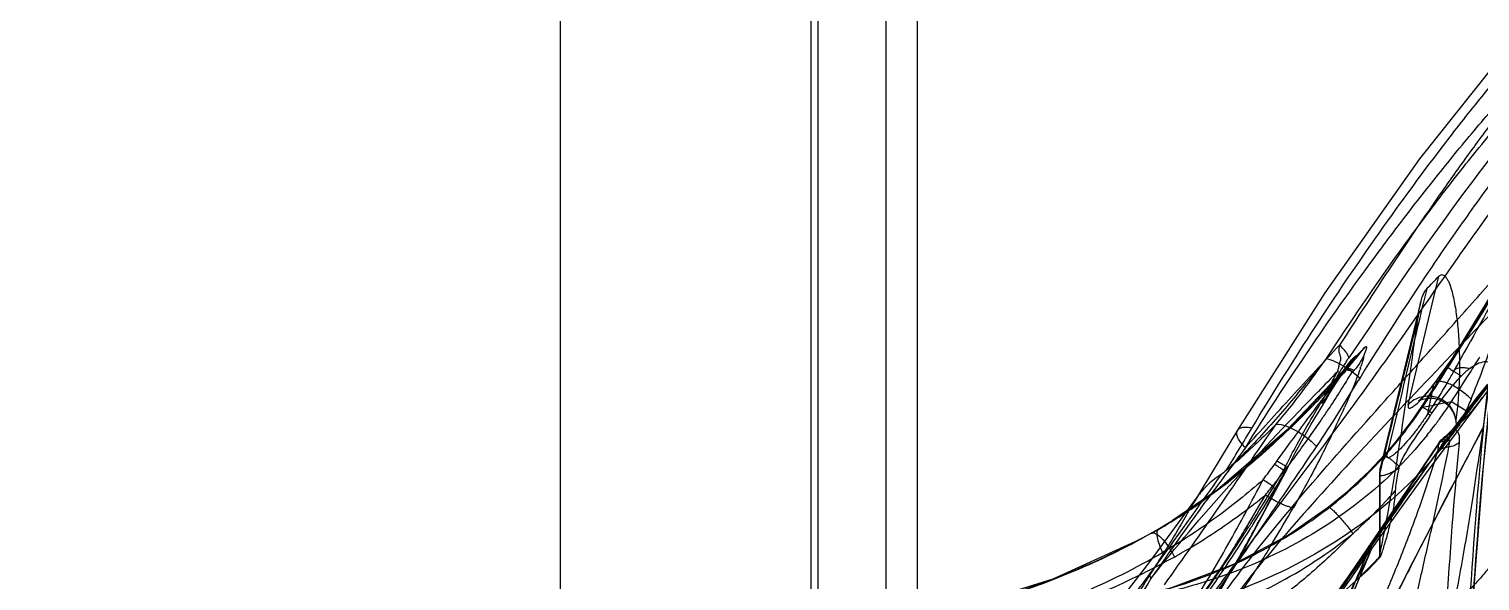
# Model space of a CAD drawing. Header units: millimetres. Extents: x 29875 to 31218, y -21313 to -20364.
# Drawn here: x 30559.43 to 30581.26, y -21038.03 to -21029.72 of the extents above; entities that cross this region are included whole.
import ezdxf

# ---------------------------------------------------------------- set-up
doc = ezdxf.new("R2010")
doc.units = ezdxf.units.MM
doc.header["$LTSCALE"] = 8
doc.layers.add('Cav-cor', color=30, linetype='Continuous')
doc.layers.add('WT', color=4, linetype='Continuous')

# ---------------------------------------------------------------- blocks, each defined once
blk = doc.blocks.new('20160903.150408')
at = {"layer": 'Cav-cor', "color": 241}
for p, q in [((-60.397, 43), (-60.397, 30.958)), ((-56.621, 32.872), (-56.621, 43)), ((-56.523, 43), (-56.523, 32.851)), ((-55.5, 43), (-55.5, 30.265)), ((-55.026, 43), (-55.026, 29.435)), ((-47.638, 35.858), (-47.179, 37.791)), ((-47.361, 37.602), (-47.414, 37.382)), ((-47.452, 37.391), (-48.058, 34.926)), ((-47.414, 37.382), (-47.432, 37.304)), ((-48.423, 36.56), (-48.295, 36.717)), ((-48.572, 36.377), (-48.528, 36.458)), ((-48.546, 36.438), (-48.528, 36.458)), ((-48.53, 36.46), (-48.527, 36.463)), ((-48.53, 36.46), (-48.529, 36.461)), ((-48.475, 36.53), (-48.529, 36.461)), ((-48.529, 36.461), (-48.529, 36.462)), ((-48.429, 36.583), (-48.415, 36.597)), ((-48.588, 36.392), (-48.574, 36.408)), ((-48.574, 36.408), (-48.546, 36.438)), ((-48.558, 36.393), (-48.572, 36.377)), ((-47.165, 36.253), (-47.438, 35.832)), ((-47.053, 36.429), (-47.165, 36.253)), ((-47.038, 36.42), (-47.053, 36.429)), ((-49.043, 36.005), (-48.996, 36.054)), ((-48.826, 36.015), (-48.801, 36.057)), ((-48.801, 36.057), (-48.776, 36.098)), ((-48.726, 36.176), (-48.702, 36.215)), ((-47.346, 35.719), (-47.254, 36.166)), ((-47.254, 36.166), (-47.244, 36.185)), ((-47.244, 36.185), (-47.244, 36.185)), ((-46.447, 36.17), (-46.609, 35.962)), ((-48.909, 35.877), (-48.909, 35.877)), ((-48.885, 35.919), (-48.875, 35.939)), ((-48.876, 35.952), (-48.872, 35.939)), ((-48.872, 35.939), (-48.873, 35.938)), ((-48.872, 35.939), (-48.826, 36.015)), ((-47.424, 35.821), (-47.438, 35.832)), ((-46.609, 35.962), (-46.852, 35.646)), ((-46.852, 35.646), (-46.957, 35.508)), ((-46.921, 35.626), (-46.923, 35.601)), ((-46.762, 35.764), (-46.735, 35.747)), ((-50.207, 35.474), (-50.876, 34.372)), ((-47.042, 35.413), (-47.079, 35.381)), ((-47.063, 35.387), (-47.079, 35.381)), ((-47.079, 35.381), (-47.079, 35.381)), ((-46.983, 35.476), (-47.042, 35.413)), ((-46.957, 35.508), (-46.983, 35.476)), ((-47.185, 35.277), (-47.549, 34.734)), ((-47.187, 35.252), (-47.185, 35.276)), ((-47.176, 35.29), (-47.185, 35.278)), ((-47.185, 35.276), (-47.185, 35.277)), ((-47.136, 35.243), (-47.086, 35.315)), ((-49.455, 34.902), (-49.339, 35.133)), ((-47.985, 35.095), (-47.993, 35.106)), ((-49.633, 34.563), (-49.518, 34.78)), ((-49.518, 34.78), (-49.491, 34.832)), ((-49.493, 34.871), (-49.511, 34.848)), ((-49.503, 34.827), (-49.491, 34.832)), ((-49.495, 34.905), (-49.488, 34.918)), ((-47.549, 34.734), (-48.529, 33.294)), ((-48.068, 34.829), (-48.072, 34.811)), ((-48.072, 34.814), (-48.072, 33.566)), ((-48.072, 34.811), (-48.072, 34.811)), ((-48.058, 34.926), (-48.068, 34.829)), ((-48.068, 34.829), (-48.068, 33.594)), ((-50.797, 34.49), (-50.876, 34.372)), ((-50.077, 33.736), (-49.633, 34.563)), ((-49.646, 34.555), (-49.633, 34.563)), ((-50.766, 34.291), (-50.682, 34.406)), ((-48.838, 34.304), (-48.837, 34.316)), ((-51.499, 33.925), (-51.183, 34.114)), ((-51.639, 33.848), (-52.11, 33.609)), ((-51.652, 33.843), (-51.392, 33.989)), ((-51.499, 33.925), (-51.639, 33.848)), ((-50.599, 32.845), (-50.077, 33.736)), ((-48.248, 33.369), (-48.069, 33.554)), ((-48.072, 33.562), (-48.072, 33.568)), ((-48.069, 33.555), (-48.072, 33.562)), ((-49.186, 32.535), (-48.248, 33.369))]:
    blk.add_line(p, q, dxfattribs=at)
for points in [[(-42.805, 44.008), (-44.241, 41.235), (-45.722, 38.605), (-47.053, 36.429)], [(-46.15, 41.213), (-47.468, 39.556), (-48.894, 37.544), (-50.207, 35.474)], [(-45.229, 39.492), (-46.192, 37.804), (-46.385, 37.48), (-46.589, 37.15), (-46.797, 36.828), (-46.999, 36.528), (-47.187, 36.263), (-47.244, 36.185)], [(-49.082, 32.405), (-48.281, 33.56), (-47.381, 34.815), (-46.35, 36.186), (-45.193, 37.586)], [(-48.529, 36.462), (-49.462, 35.481), (-50.507, 34.578), (-51.185, 34.114)], [(-48.563, 36.418), (-48.542, 36.445), (-48.527, 36.463)], [(-48.702, 36.215), (-48.678, 36.252), (-48.654, 36.288)], [(-48.654, 36.288), (-48.63, 36.323), (-48.607, 36.357), (-48.584, 36.389), (-48.563, 36.418)], [(-46.823, 29.692), (-46.746, 31.432), (-46.637, 33.251), (-46.504, 34.932), (-46.361, 36.325)], [(-48.776, 36.098), (-48.751, 36.137), (-48.726, 36.176)], [(-47.244, 36.185), (-47.303, 36.109), (-47.358, 36.043), (-47.407, 35.988), (-47.448, 35.946), (-47.475, 35.921), (-47.482, 35.916)], [(-49.339, 35.133), (-49.1, 35.564), (-48.91, 35.877)], [(-48.909, 35.877), (-48.903, 35.887), (-48.885, 35.919)], [(-47.438, 35.832), (-47.579, 35.625), (-47.838, 35.287), (-47.993, 35.106)], [(-47.482, 35.916), (-47.483, 35.916), (-47.467, 35.925), (-47.419, 35.944), (-47.343, 35.959), (-47.257, 35.957), (-47.168, 35.933), (-47.083, 35.887), (-47.011, 35.82), (-46.958, 35.737)], [(-46.958, 35.737), (-46.929, 35.649), (-46.923, 35.601)], [(-47.079, 35.381), (-47.102, 35.363), (-47.119, 35.349), (-47.138, 35.332), (-47.157, 35.313), (-47.176, 35.29)], [(-47.993, 35.106), (-48.224, 34.859), (-48.595, 34.513), (-48.837, 34.316)], [(-49.491, 34.832), (-49.461, 34.889), (-49.455, 34.902)], [(-48.058, 34.926), (-48.065, 34.893), (-48.072, 34.811)], [(-50.797, 34.491), (-51.526, 33.5), (-52.453, 32.301), (-53.353, 31.242)], [(-48.837, 34.316), (-49.44, 33.896), (-50.282, 33.45), (-51.213, 33.098), (-52.288, 32.837)], [(-51.641, 33.847), (-52.987, 33.233), (-54.501, 32.762), (-56.168, 32.448), (-57.808, 32.302)], [(-49.215, 30.787), (-48.931, 31.758), (-48.542, 32.849), (-48.212, 33.636)], [(-48.529, 33.294), (-49.468, 31.954), (-50.401, 30.749)]]:
    blk.add_lwpolyline(points, dxfattribs=at)
for centre, radius, start, end in [((-52.37, 42.618), 7.089, 314.9625, 317.0835), ((-44.678, 36.789), 2.84, 171.0577, 172.2587), ((-40.141, 28.475), 11.594, 134.6936, 135.5425), ((-121.858, 96.208), 94.607, 320.78457, 320.91454), ((-58.483, 44.402), 12.735, 321.4567, 321.7456), ((-67.901, 51.887), 24.764, 321.6374, 321.7878), ((-46.223, 34.472), 3.053, 136.2708, 136.6445), ((-106.965, 74.658), 71.407, 327.54155, 327.77264), ((40.942, -51.047), 125.201, 135.72701, 135.91789), ((-67.014, 53.024), 24.822, 316.7141, 317.9299), ((-74.529, 49.467), 28.963, 332.588, 333.0787), ((-67.494, 53.7), 25.656, 316.7294, 317.239), ((-75.402, 49.957), 29.996, 332.6035, 333.0243), ((-71.333, 57.254), 30.887, 317.2326, 317.4672), ((-56.763, 41.224), 9.607, 328.1692, 328.9076), ((-54.002, 39.562), 6.384, 328.8794, 329.8734), ((-48.705, 36.621), 0.352, 315.7804, 318.1056), ((-50.607, 37.169), 2.374, 341.2497, 341.9769), ((-98.638, 69.265), 61.167, 326.85478, 327.52218), ((-105.947, 74.01), 70.201, 327.12857, 327.54205), ((-64.699, 51.071), 21.819, 316.2812, 316.7243), ((-74.317, 49.357), 28.724, 332.1948, 332.5887), ((-75.239, 49.872), 29.812, 332.1649, 332.6042), ((-37.737, 29.319), 12.964, 148.7344, 149.2238), ((-39.812, 30.579), 10.536, 148.1565, 148.737), ((-59.826, 43.128), 13.213, 326.7212, 328.1557), ((-41.838, 31.838), 8.151, 147.4343, 148.1634), ((-3.606, 2.83), 54.265, 142.1209, 143.0067), ((-4.557, 3.528), 53.078, 142.0585, 142.9561), ((-62.549, 49.01), 18.84, 315.6003, 316.0861), ((-63.494, 49.729), 20.001, 316.4741, 316.6719), ((-63.526, 49.952), 20.198, 316.083, 316.2777), ((-52.05, 38.249), 3.883, 322.7181, 323.6175), ((-74.004, 49.192), 28.37, 332.0741, 332.1943), ((-62.272, 44.715), 16.129, 326.3172, 326.7764), ((-62.418, 41.994), 15.138, 334.2659, 335.9205), ((-52.617, 39.253), 6.224, 318.0762, 326.5398), ((-75.88, 180.945), 147.887, 281.09421, 281.26692), ((-52.093, 39.229), 6.092, 324.1414, 326.9618), ((-102.109, 72.211), 66.301, 326.63448, 326.91346), ((-63.019, 45.213), 17.026, 323.4572, 325.6917), ((-62.896, 45.131), 16.878, 325.688, 326.3178), ((-35.239, 27.469), 14.606, 145.5378, 145.7042), ((-52.131, 39.256), 6.139, 322.5037, 324.1432), ((-52.039, 39.241), 6.351, 323.6954, 326.627), ((-166.698, 105.699), 136.19, 328.6622, 328.97768), ((62.319, -22.695), 123.418, 151.87296, 152.8425), ((-52.149, 39.27), 6.161, 321.1434, 322.504), ((-52.085, 39.274), 6.407, 322.1253, 323.6976), ((-48.487, 36.683), 1.96, 320.3461, 322.4475), ((-48.563, 36.743), 2.056, 322.434, 322.9274), ((14.877, -13.368), 81.119, 143.21208, 143.9186), ((194.029, -134.637), 294.992, 144.8386, 145.21422), ((-52.144, 39.322), 6.484, 316.1146, 320.8148), ((-52.106, 39.291), 6.435, 320.8215, 322.1256), ((-88.793, 64.147), 48.828, 322.9514, 323.2909), ((-51.623, 36.429), 2.461, 323.3404, 324.7633), ((-62.022, 44.477), 15.788, 322.5246, 322.9354), ((-62.284, 44.674), 16.115, 322.9358, 323.4411), ((-52.74, 39.371), 6.395, 307.5999, 318.0333), ((-47.241, 34.765), 0.557, 162.8182, 166.0351), ((-71.875, 48.025), 25.942, 328.8102, 329.4846), ((-73.149, 48.738), 27.434, 328.9163, 329.5339), ((-61.571, 44.129), 15.218, 321.5951, 322.417), ((-9.678, 13.684), 45.089, 152.0354, 152.2272), ((-71.357, 47.719), 25.34, 329.4866, 329.6243), ((-56.377, 42.625), 10.462, 306.6951, 309.0446), ((-73.336, 48.086), 27.187, 328.8516, 330.0166), ((-74.265, 49.411), 28.738, 327.7369, 328.9152), ((-72.733, 48.545), 26.946, 327.7148, 328.8101), ((-92.395, 56.873), 48.224, 331.8326, 332.432), ((-61.054, 43.719), 14.558, 320.7066, 321.5955), ((-7.333, 12.446), 47.741, 152.2247, 152.4133), ((-54.484, 40.531), 8.937, 312.3057, 318.0869), ((-2.53, -0.7), 59.591, 144.04191, 145.27887), ((-55.834, 41.605), 8.817, 301.8344, 304.4212), ((-55.902, 41.774), 9.001, 303.0057, 304.1773), ((-56.005, 41.857), 9.122, 304.4114, 305.2446), ((-56.016, 41.942), 9.203, 304.1761, 305.0015), ((-72.869, 47.828), 27.113, 328.8161, 330.1004), ((-55.687, 41.434), 8.598, 299.9791, 301.6034), ((-55.79, 41.602), 8.795, 301.6026, 303.0056), ((-79.541, 49.985), 33.641, 331.0656, 331.8404), ((-73.516, 49.037), 27.871, 327.3814, 327.7196), ((-75.169, 49.977), 29.805, 327.5732, 327.7449), ((-69.13, 38.086), 21.536, 347.9616, 349.3955), ((-55.607, 41.295), 8.438, 299.1342, 299.9767), ((-76.772, 51.004), 31.708, 325.0574, 327.5598), ((-75.161, 50.097), 29.827, 324.8385, 327.369), ((-68.81, 45.366), 21.907, 328.4448, 328.817), ((-53.368, 40.341), 7.553, 294.4766, 297.9816), ((-72.618, 46.166), 25.735, 330.5373, 331.0492), ((-53.274, 40.161), 7.35, 297.9959, 298.4708), ((-68.476, 45.188), 21.987, 328.5238, 328.7743), ((71.519, -27.44), 133.769, 152.83279, 153.03416), ((-66.73, 42.82), 18.963, 328.8781, 330.5907), ((-52.983, 40.532), 7.686, 290.0052, 294.9393), ((-56.196, 41.164), 11.122, 314.3145, 316.6743), ((-56.913, 41.849), 12.114, 316.6447, 316.8715), ((-20.207, 13.895), 36.799, 148.2814, 150.2639), ((-32.804, 21.296), 22.239, 147.3108, 149.9469), ((85.212, -34.359), 149.11, 153.05041, 154.08268)]:
    blk.add_arc(centre, radius, start, end, dxfattribs=at)
for points, knots in [([(-51.145, 31.927), (-50.856, 32.397), (-50.218, 33.314), (-49.138, 34.631), (-48.17, 35.717), (-47.37, 36.609), (-46.751, 37.301), (-46.125, 38.008), (-45.489, 38.723), (-44.834, 39.432), (-44.159, 40.127), (-43.471, 40.81), (-42.538, 41.705), (-41.823, 42.359), (-41.342, 42.79)], [0, 0, 0, 0, 0.112766, 0.228318, 0.348288, 0.410299, 0.473623, 0.53815, 0.603564, 0.66946, 0.735571, 0.801749, 0.867866, 1, 1, 1, 1]), ([(-48.867, 36.554), (-48.509, 37.104), (-47.951, 37.922), (-47.161, 38.988), (-46.534, 39.783), (-45.868, 40.56), (-44.93, 41.565), (-44.186, 42.284), (-43.688, 42.762)], [0, 0, 0, 0, 0.242668, 0.36616, 0.491102, 0.617379, 0.744607, 1, 1, 1, 1]), ([(-48.364, 36.258), (-48.023, 36.808), (-47.494, 37.627), (-46.75, 38.703), (-46.162, 39.508), (-45.543, 40.301), (-44.657, 41.323), (-43.945, 42.049), (-43.464, 42.527)], [0, 0, 0, 0, 0.243118, 0.366725, 0.49169, 0.617887, 0.744954, 1, 1, 1, 1]), ([(-41.287, 42.253), (-41.744, 41.813), (-42.668, 40.94), (-43.817, 39.843), (-44.721, 38.95), (-45.385, 38.273), (-46.036, 37.598), (-46.881, 36.718), (-47.904, 35.648), (-49.077, 34.388), (-50.156, 33.125), (-50.796, 32.243), (-51.086, 31.791)], [0, 0, 0, 0, 0.132639, 0.265572, 0.331967, 0.398087, 0.463567, 0.528016, 0.653064, 0.772682, 0.887796, 1, 1, 1, 1]), ([(-43.612, 42.038), (-43.93, 41.725), (-44.549, 41.081), (-45.42, 40.067), (-46.226, 39.015), (-46.984, 37.948), (-47.717, 36.892), (-48.678, 35.545), (-49.419, 34.57), (-49.902, 33.925)], [0, 0, 0, 0, 0.130433, 0.260562, 0.389685, 0.517134, 0.642429, 0.764951, 1, 1, 1, 1]), ([(-40.432, 42.026), (-41.061, 41.076), (-43.488, 37.222), (-45.61, 33.184), (-47.103, 30.113)], [0, 0, 0, 0, 0.250102, 1, 1, 1, 1]), ([(-43.761, 41.887), (-44.041, 41.443), (-44.591, 40.543), (-45.654, 38.707), (-46.426, 37.308), (-46.946, 36.377)], [0, 0, 0, 0, 0.247372, 0.497095, 1, 1, 1, 1]), ([(-47.038, 36.42), (-46.768, 36.843), (-45.711, 38.545), (-44.723, 40.29), (-44.016, 41.615)], [0, 0, 0, 0, 0.25031, 1, 1, 1, 1]), ([(-45.272, 41.458), (-45.601, 41.092), (-46.069, 40.523), (-46.655, 39.739), (-47.219, 38.951), (-47.891, 37.957), (-48.412, 37.155), (-48.672, 36.757)], [0, 0, 0, 0, 0.254092, 0.380295, 0.505794, 0.754584, 1, 1, 1, 1]), ([(-49.987, 35.51), (-49.699, 35.99), (-49.101, 36.949), (-48.141, 38.367), (-47.288, 39.535), (-46.565, 40.459), (-46.187, 40.914), (-45.993, 41.14)], [0, 0, 0, 0, 0.24309, 0.490709, 0.743096, 0.871019, 1, 1, 1, 1]), ([(-45.026, 41.192), (-45.364, 40.834), (-46.166, 39.91), (-47.325, 38.355), (-48.134, 37.156), (-48.534, 36.563)], [0, 0, 0, 0, 0.254196, 0.630539, 1, 1, 1, 1]), ([(-50.088, 35.211), (-49.785, 35.698), (-49.155, 36.67), (-48.313, 37.857), (-47.602, 38.799), (-47.045, 39.505), (-46.466, 40.203), (-46.062, 40.657), (-45.856, 40.882)], [0, 0, 0, 0, 0.242846, 0.490319, 0.615938, 0.742784, 0.870825, 1, 1, 1, 1]), ([(-47.254, 36.166), (-47.146, 36.31), (-46.936, 36.61), (-46.635, 37.068), (-46.349, 37.528), (-46.169, 37.836), (-46.084, 37.987)], [0, 0, 0, 0, 0.249616, 0.506442, 0.759952, 1, 1, 1, 1]), ([(-47.179, 37.791), (-47.17, 37.801), (-47.152, 37.815), (-47.116, 37.817), (-47.097, 37.805), (-47.088, 37.796)], [0, 0, 0, 0, 0.395872, 0.620891, 1, 1, 1, 1]), ([(-47.088, 37.796), (-47.077, 37.785), (-47.057, 37.759), (-47.025, 37.698), (-46.994, 37.612), (-46.964, 37.499), (-46.931, 37.336), (-46.9, 37.119), (-46.877, 36.846), (-46.866, 36.56), (-46.869, 36.151), (-46.892, 35.838), (-46.921, 35.626)], [0, 0, 0, 0, 0.02108, 0.043826, 0.093106, 0.146096, 0.20182, 0.319501, 0.443874, 0.574001, 0.709633, 1, 1, 1, 1]), ([(-46.693, 35.942), (-46.631, 36.091), (-46.513, 36.393), (-46.292, 37.001), (-46.136, 37.46), (-46.04, 37.767)], [0, 0, 0, 0, 0.249699, 0.50234, 1, 1, 1, 1]), ([(-50.853, 29.89), (-50.76, 30.034), (-50.566, 30.322), (-50.159, 30.912), (-49.631, 31.685), (-48.974, 32.647), (-48.283, 33.641), (-47.562, 34.651), (-46.815, 35.663), (-46.042, 36.666), (-45.498, 37.315), (-45.216, 37.631)], [0, 0, 0, 0, 0.053685, 0.1087, 0.224461, 0.346758, 0.473627, 0.603472, 0.735001, 0.867363, 1, 1, 1, 1]), ([(-47.452, 37.391), (-47.444, 37.424), (-47.429, 37.477), (-47.4, 37.549), (-47.377, 37.586), (-47.361, 37.602)], [0, 0, 0, 0, 0.442743, 0.711621, 1, 1, 1, 1]), ([(-47.484, 37.23), (-47.482, 37.243), (-47.473, 37.297), (-47.462, 37.35), (-47.452, 37.391)], [0, 0, 0, 0, 0.237252, 1, 1, 1, 1]), ([(-47.492, 37.171), (-47.54, 36.976), (-47.733, 36.196), (-47.925, 35.415), (-48.068, 34.829)], [0, 0, 0, 0, 0.249521, 1, 1, 1, 1]), ([(-47.963, 34.123), (-47.873, 34.598), (-47.708, 35.613), (-47.566, 36.632), (-47.492, 37.171)], [0, 0, 0, 0, 0.470695, 1, 1, 1, 1]), ([(-47.432, 37.304), (-47.476, 37.121), (-47.652, 36.386), (-47.828, 35.65), (-47.96, 35.098)], [0, 0, 0, 0, 0.24899, 1, 1, 1, 1]), ([(-50.088, 35.211), (-49.858, 35.469), (-49.387, 35.985), (-48.913, 36.498), (-48.672, 36.757)], [0, 0, 0, 0, 0.493707, 1, 1, 1, 1]), ([(-48.672, 36.757), (-48.684, 36.723), (-48.69, 36.667), (-48.665, 36.602), (-48.653, 36.552), (-48.666, 36.501), (-48.682, 36.451), (-48.692, 36.401), (-48.7, 36.369), (-48.705, 36.353)], [0, 0, 0, 0, 0.260792, 0.383585, 0.501749, 0.628563, 0.759164, 0.881892, 1, 1, 1, 1]), ([(-48.534, 36.563), (-48.536, 36.577), (-48.547, 36.608), (-48.589, 36.676), (-48.636, 36.725), (-48.672, 36.757)], [0, 0, 0, 0, 0.171928, 0.398996, 1, 1, 1, 1]), ([(-48.296, 36.717), (-48.293, 36.719), (-48.288, 36.724), (-48.281, 36.73), (-48.275, 36.733), (-48.267, 36.733), (-48.266, 36.718), (-48.271, 36.701), (-48.277, 36.678), (-48.29, 36.644), (-48.3, 36.618), (-48.307, 36.601)], [0, 0, 0, 0, 0.063569, 0.117519, 0.156796, 0.182776, 0.246216, 0.363056, 0.509224, 0.666385, 1, 1, 1, 1]), ([(-48.867, 36.554), (-48.986, 36.41), (-49.284, 36.048), (-49.769, 35.47), (-50.165, 35.061), (-50.376, 34.869)], [0, 0, 0, 0, 0.248221, 0.621666, 1, 1, 1, 1]), ([(-49.624, 35.568), (-49.488, 35.725), (-49.232, 36.051), (-48.988, 36.387), (-48.867, 36.554)], [0, 0, 0, 0, 0.501424, 1, 1, 1, 1]), ([(-48.923, 35.946), (-48.859, 36.033), (-48.763, 36.164), (-48.632, 36.336), (-48.565, 36.42), (-48.53, 36.46)], [0, 0, 0, 0, 0.502745, 0.753665, 1, 1, 1, 1]), ([(-48.867, 36.554), (-48.824, 36.543), (-48.735, 36.509), (-48.561, 36.418), (-48.437, 36.328), (-48.364, 36.258)], [0, 0, 0, 0, 0.226448, 0.482835, 1, 1, 1, 1]), ([(-48.534, 36.563), (-48.544, 36.549), (-48.581, 36.493), (-48.618, 36.437), (-48.645, 36.393)], [0, 0, 0, 0, 0.246503, 1, 1, 1, 1]), ([(-48.611, 36.372), (-48.585, 36.41), (-48.546, 36.464), (-48.493, 36.531), (-48.467, 36.56), (-48.453, 36.572)], [0, 0, 0, 0, 0.53965, 0.786869, 1, 1, 1, 1]), ([(-48.523, 36.467), (-48.523, 36.467), (-48.521, 36.468), (-48.522, 36.465), (-48.525, 36.462), (-48.527, 36.459), (-48.529, 36.458)], [0, 0, 0, 0, 0.112138, 0.198072, 0.530327, 1, 1, 1, 1]), ([(-48.527, 36.463), (-48.523, 36.469), (-48.505, 36.491), (-48.488, 36.513), (-48.475, 36.53)], [0, 0, 0, 0, 0.239582, 1, 1, 1, 1]), ([(-48.453, 36.572), (-48.447, 36.578), (-48.436, 36.587), (-48.423, 36.594), (-48.417, 36.595)], [0, 0, 0, 0, 0.592291, 1, 1, 1, 1]), ([(-48.307, 36.6), (-48.323, 36.561), (-48.364, 36.487), (-48.414, 36.418), (-48.443, 36.386)], [0, 0, 0, 0, 0.489073, 1, 1, 1, 1]), ([(-48.307, 36.601), (-48.31, 36.575), (-48.324, 36.519), (-48.34, 36.464), (-48.35, 36.434)], [0, 0, 0, 0, 0.461197, 1, 1, 1, 1]), ([(-46.441, 36.5), (-46.475, 36.509), (-46.552, 36.496), (-46.615, 36.463), (-46.647, 36.445)], [0, 0, 0, 0, 0.500072, 1, 1, 1, 1]), ([(-49.018, 35.227), (-48.904, 35.394), (-48.686, 35.738), (-48.472, 36.084), (-48.364, 36.258)], [0, 0, 0, 0, 0.496684, 1, 1, 1, 1]), ([(-48.707, 36.226), (-48.699, 36.238), (-48.668, 36.287), (-48.635, 36.336), (-48.611, 36.372)], [0, 0, 0, 0, 0.252877, 1, 1, 1, 1]), ([(-48.669, 36.351), (-48.671, 36.35), (-48.683, 36.35), (-48.695, 36.352), (-48.705, 36.354)], [0, 0, 0, 0, 0.202448, 1, 1, 1, 1]), ([(-48.535, 36.375), (-48.539, 36.376), (-48.551, 36.378), (-48.564, 36.377), (-48.572, 36.374)], [0, 0, 0, 0, 0.300144, 1, 1, 1, 1]), ([(-48.523, 36.397), (-48.527, 36.398), (-48.539, 36.399), (-48.551, 36.398), (-48.558, 36.394)], [0, 0, 0, 0, 0.30434, 1, 1, 1, 1]), ([(-48.48, 36.358), (-48.485, 36.36), (-48.503, 36.367), (-48.522, 36.373), (-48.535, 36.375)], [0, 0, 0, 0, 0.283842, 1, 1, 1, 1]), ([(-48.452, 36.375), (-48.459, 36.378), (-48.482, 36.387), (-48.506, 36.395), (-48.523, 36.397)], [0, 0, 0, 0, 0.292891, 1, 1, 1, 1]), ([(-48.452, 36.375), (-48.457, 36.371), (-48.463, 36.364), (-48.472, 36.359), (-48.478, 36.357), (-48.48, 36.358)], [0, 0, 0, 0, 0.525465, 0.786918, 1, 1, 1, 1]), ([(-48.359, 36.406), (-48.364, 36.39), (-48.387, 36.327), (-48.411, 36.263), (-48.429, 36.216)], [0, 0, 0, 0, 0.242312, 1, 1, 1, 1]), ([(-46.946, 36.377), (-46.976, 36.323), (-47.104, 36.101), (-47.239, 35.883), (-47.346, 35.719)], [0, 0, 0, 0, 0.237783, 1, 1, 1, 1]), ([(-46.843, 36.29), (-46.926, 36.207), (-47.077, 36.024), (-47.215, 35.832), (-47.282, 35.734)], [0, 0, 0, 0, 0.498804, 1, 1, 1, 1]), ([(-47.053, 36.429), (-47.053, 36.428), (-47.051, 36.427), (-47.049, 36.425), (-47.045, 36.422), (-47.036, 36.416), (-47.019, 36.405), (-46.995, 36.389), (-46.965, 36.369), (-46.928, 36.345), (-46.887, 36.319), (-46.858, 36.3), (-46.843, 36.29)], [0, 0, 0, 0, 0.004365, 0.017098, 0.038334, 0.068037, 0.152099, 0.267743, 0.413388, 0.586556, 0.78341, 1, 1, 1, 1]), ([(-46.715, 36.4), (-46.739, 36.406), (-46.785, 36.414), (-46.864, 36.416), (-46.922, 36.399), (-46.946, 36.377)], [0, 0, 0, 0, 0.313132, 0.585779, 1, 1, 1, 1]), ([(-68.388, 30.787), (-68.379, 30.796), (-68.351, 30.809), (-68.296, 30.827), (-68.218, 30.844), (-68.117, 30.862), (-67.993, 30.88), (-67.782, 30.905), (-67.462, 30.936), (-67.007, 30.969), (-66.461, 31), (-65.82, 31.03), (-65.083, 31.059), (-64.239, 31.086), (-63.276, 31.112), (-62.184, 31.137), (-60.958, 31.161), (-59.6, 31.191), (-58.117, 31.234), (-56.523, 31.295), (-54.27, 31.406), (-51.396, 31.607), (-47.94, 32.001), (-44.499, 32.541), (-41.081, 33.186), (-37.699, 33.893), (-34.374, 34.637), (-31.131, 35.384), (-28.996, 35.876), (-27.946, 36.115)], [0, 0, 0, 0, 0.000873, 0.002276, 0.004229, 0.006735, 0.009793, 0.013403, 0.022287, 0.033403, 0.046779, 0.062436, 0.080397, 0.100905, 0.124342, 0.151005, 0.180998, 0.214234, 0.25059, 0.289806, 0.331161, 0.415947, 0.501013, 0.586089, 0.671249, 0.755946, 0.839441, 0.921004, 1, 1, 1, 1]), ([(-48.429, 36.216), (-48.442, 36.183), (-48.496, 36.049), (-48.553, 35.917), (-48.597, 35.818)], [0, 0, 0, 0, 0.243861, 1, 1, 1, 1]), ([(-47.638, 35.858), (-47.64, 35.851), (-47.642, 35.839), (-47.642, 35.823), (-47.637, 35.81), (-47.624, 35.804), (-47.608, 35.807), (-47.588, 35.816), (-47.564, 35.831), (-47.525, 35.86), (-47.47, 35.91), (-47.372, 36.013), (-47.301, 36.102), (-47.254, 36.166)], [0, 0, 0, 0, 0.036481, 0.064067, 0.084532, 0.10393, 0.129837, 0.166074, 0.213722, 0.272262, 0.41803, 0.59379, 1, 1, 1, 1]), ([(-47.244, 36.185), (-47.236, 36.196), (-47.208, 36.213), (-47.154, 36.215), (-47.087, 36.201), (-47.01, 36.172), (-46.927, 36.129), (-46.816, 36.057), (-46.738, 35.991), (-46.693, 35.942)], [0, 0, 0, 0, 0.061976, 0.143083, 0.249553, 0.379789, 0.527956, 0.686606, 1, 1, 1, 1]), ([(-46.92, 32.992), (-46.824, 33.482), (-46.646, 34.539), (-46.496, 35.599), (-46.419, 36.164)], [0, 0, 0, 0, 0.467037, 1, 1, 1, 1]), ([(-46.864, 29.635), (-46.822, 30.832), (-46.719, 33.006), (-46.545, 35.175), (-46.438, 36.149)], [0, 0, 0, 0, 0.550065, 1, 1, 1, 1]), ([(-46.824, 29.703), (-46.781, 30.86), (-46.675, 32.979), (-46.501, 35.094), (-46.395, 36.051)], [0, 0, 0, 0, 0.545888, 1, 1, 1, 1]), ([(-51.51, 33.242), (-51.137, 33.719), (-50.334, 34.66), (-49.481, 35.553), (-49.043, 36.005)], [0, 0, 0, 0, 0.490663, 1, 1, 1, 1]), ([(-49.088, 35.828), (-49.344, 35.567), (-49.869, 35.063), (-50.44, 34.611), (-50.737, 34.403)], [0, 0, 0, 0, 0.50197, 1, 1, 1, 1]), ([(-49.941, 35.039), (-49.858, 35.111), (-49.531, 35.404), (-49.22, 35.716), (-48.992, 35.955)], [0, 0, 0, 0, 0.249354, 1, 1, 1, 1]), ([(-49.613, 35.009), (-49.56, 35.084), (-49.346, 35.382), (-49.127, 35.677), (-48.96, 35.897)], [0, 0, 0, 0, 0.248877, 1, 1, 1, 1]), ([(-49.488, 34.918), (-49.447, 35.003), (-49.277, 35.339), (-49.088, 35.666), (-48.938, 35.905)], [0, 0, 0, 0, 0.249667, 1, 1, 1, 1]), ([(-48.909, 35.877), (-48.91, 35.876), (-48.916, 35.877), (-48.925, 35.881), (-48.941, 35.888), (-48.953, 35.894), (-48.96, 35.897)], [0, 0, 0, 0, 0.082638, 0.276528, 0.584413, 1, 1, 1, 1]), ([(-48.936, 35.904), (-48.93, 35.9), (-48.921, 35.892), (-48.912, 35.884), (-48.91, 35.881)], [0, 0, 0, 0, 0.634953, 1, 1, 1, 1]), ([(-48.873, 35.938), (-48.874, 35.937), (-48.88, 35.935), (-48.897, 35.937), (-48.912, 35.942), (-48.923, 35.946)], [0, 0, 0, 0, 0.119979, 0.320497, 1, 1, 1, 1]), ([(-46.921, 35.626), (-46.929, 35.702), (-46.994, 35.853), (-47.199, 35.986), (-47.443, 35.997), (-47.587, 35.915), (-47.638, 35.858)], [0, 0, 0, 0, 0.244519, 0.497946, 0.752826, 1, 1, 1, 1]), ([(-47.438, 35.832), (-47.437, 35.832), (-47.436, 35.831), (-47.434, 35.831), (-47.431, 35.828), (-47.424, 35.825), (-47.412, 35.817), (-47.395, 35.806), (-47.372, 35.792), (-47.334, 35.768), (-47.303, 35.748), (-47.282, 35.734)], [0, 0, 0, 0, 0.00425, 0.016676, 0.037422, 0.066423, 0.148691, 0.262479, 0.406739, 0.579602, 1, 1, 1, 1]), ([(-46.986, 35.908), (-46.976, 35.901), (-46.901, 35.854), (-46.826, 35.806), (-46.762, 35.764)], [0, 0, 0, 0, 0.139455, 1, 1, 1, 1]), ([(-46.693, 35.942), (-46.721, 35.873), (-46.765, 35.773), (-46.829, 35.653), (-46.862, 35.599), (-46.879, 35.578)], [0, 0, 0, 0, 0.54632, 0.795287, 1, 1, 1, 1]), ([(-46.725, 35.712), (-46.708, 35.731), (-46.636, 35.814), (-46.57, 35.901), (-46.521, 35.969)], [0, 0, 0, 0, 0.238792, 1, 1, 1, 1]), ([(-47.346, 35.719), (-47.376, 35.674), (-47.436, 35.584), (-47.531, 35.454), (-47.63, 35.332), (-47.728, 35.223), (-47.809, 35.145), (-47.868, 35.097), (-47.904, 35.074), (-47.931, 35.061), (-47.952, 35.059), (-47.96, 35.067), (-47.964, 35.08), (-47.962, 35.091), (-47.96, 35.098)], [0, 0, 0, 0, 0.171126, 0.341705, 0.508766, 0.66711, 0.806226, 0.863241, 0.908525, 0.940258, 0.959275, 0.966852, 0.975523, 1, 1, 1, 1]), ([(-47.306, 35.699), (-47.391, 35.574), (-47.521, 35.388), (-47.684, 35.136), (-47.751, 35), (-47.773, 34.929)], [0, 0, 0, 0, 0.503004, 0.753171, 1, 1, 1, 1]), ([(-47.306, 35.699), (-47.314, 35.704), (-47.327, 35.711), (-47.341, 35.718), (-47.346, 35.719)], [0, 0, 0, 0, 0.637431, 1, 1, 1, 1]), ([(-46.923, 35.601), (-46.923, 35.599), (-46.922, 35.591), (-46.919, 35.583), (-46.916, 35.579)], [0, 0, 0, 0, 0.294492, 1, 1, 1, 1]), ([(-46.879, 35.578), (-46.868, 35.582), (-46.843, 35.598), (-46.791, 35.642), (-46.752, 35.683), (-46.725, 35.712)], [0, 0, 0, 0, 0.182553, 0.42055, 1, 1, 1, 1]), ([(-51.307, 33.15), (-51.026, 33.539), (-50.463, 34.344), (-49.91, 35.156), (-49.624, 35.568)], [0, 0, 0, 0, 0.489619, 1, 1, 1, 1]), ([(-49.624, 35.568), (-49.684, 35.507), (-49.927, 35.265), (-50.179, 35.033), (-50.376, 34.868)], [0, 0, 0, 0, 0.249139, 1, 1, 1, 1]), ([(-50.088, 35.211), (-50.113, 35.235), (-50.155, 35.282), (-50.201, 35.354), (-50.223, 35.418), (-50.216, 35.459), (-50.207, 35.474)], [0, 0, 0, 0, 0.338636, 0.618579, 0.833091, 1, 1, 1, 1]), ([(-50.207, 35.474), (-50.2, 35.486), (-50.176, 35.507), (-50.124, 35.522), (-50.06, 35.523), (-50.013, 35.516), (-49.987, 35.51)], [0, 0, 0, 0, 0.178657, 0.39578, 0.669928, 1, 1, 1, 1]), ([(-47.351, 35.405), (-47.67, 35.009), (-48.407, 34.297), (-49.285, 33.775), (-49.742, 33.563)], [0, 0, 0, 0, 0.501968, 1, 1, 1, 1]), ([(-49.624, 35.568), (-49.576, 35.566), (-49.469, 35.541), (-49.31, 35.467), (-49.154, 35.361), (-49.059, 35.274), (-49.018, 35.227)], [0, 0, 0, 0, 0.204374, 0.459038, 0.73554, 1, 1, 1, 1]), ([(-48.782, 35.421), (-48.826, 35.329), (-49.01, 34.954), (-49.208, 34.586), (-49.365, 34.313)], [0, 0, 0, 0, 0.245538, 1, 1, 1, 1]), ([(-48.902, 30.813), (-48.144, 32.373), (-47.35, 33.941), (-46.522, 35.49), (-46.511, 35.511)], [0, 0, 0, 0, 0.986528, 1, 1, 1, 1]), ([(-47.079, 35.381), (-47.082, 35.378), (-47.09, 35.368), (-47.092, 35.344), (-47.088, 35.326), (-47.086, 35.315)], [0, 0, 0, 0, 0.179989, 0.522943, 1, 1, 1, 1]), ([(-47.059, 35.372), (-47.062, 35.372), (-47.066, 35.372), (-47.073, 35.372), (-47.077, 35.372), (-47.08, 35.371), (-47.082, 35.372), (-47.08, 35.374), (-47.078, 35.376), (-47.072, 35.381), (-47.067, 35.384), (-47.063, 35.387)], [0, 0, 0, 0, 0.200565, 0.298327, 0.39356, 0.474792, 0.494345, 0.526466, 0.60236, 0.721226, 1, 1, 1, 1]), ([(-47.063, 35.387), (-47.052, 35.394), (-47.011, 35.422), (-46.974, 35.456), (-46.948, 35.482)], [0, 0, 0, 0, 0.255013, 1, 1, 1, 1]), ([(-47.026, 35.22), (-47.023, 35.239), (-47.018, 35.273), (-47.018, 35.319), (-47.027, 35.358), (-47.049, 35.371), (-47.059, 35.372)], [0, 0, 0, 0, 0.328323, 0.606982, 0.821243, 1, 1, 1, 1]), ([(-46.948, 35.482), (-46.952, 35.487), (-46.957, 35.495), (-46.959, 35.505), (-46.957, 35.508)], [0, 0, 0, 0, 0.659458, 1, 1, 1, 1]), ([(-46.957, 35.508), (-46.955, 35.511), (-46.94, 35.51), (-46.93, 35.506), (-46.922, 35.503)], [0, 0, 0, 0, 0.326312, 1, 1, 1, 1]), ([(-46.948, 35.482), (-46.933, 35.481), (-46.9, 35.469), (-46.876, 35.42), (-46.869, 35.359), (-46.871, 35.314), (-46.873, 35.289)], [0, 0, 0, 0, 0.198668, 0.411119, 0.678575, 1, 1, 1, 1]), ([(-46.907, 35.574), (-46.905, 35.573), (-46.896, 35.572), (-46.886, 35.575), (-46.879, 35.578)], [0, 0, 0, 0, 0.207209, 1, 1, 1, 1]), ([(-50.917, 30.191), (-50.74, 30.366), (-50.399, 30.737), (-49.921, 31.332), (-49.458, 31.956), (-48.848, 32.816), (-48.089, 33.915), (-47.488, 34.803), (-47.187, 35.252)], [0, 0, 0, 0, 0.118663, 0.240086, 0.363612, 0.48871, 0.742411, 1, 1, 1, 1]), ([(-49.902, 33.925), (-49.829, 34.032), (-49.534, 34.466), (-49.241, 34.901), (-49.018, 35.227)], [0, 0, 0, 0, 0.246849, 1, 1, 1, 1]), ([(-48.202, 32.428), (-48.194, 32.467), (-48.166, 32.552), (-48.115, 32.686), (-48.053, 32.835), (-47.962, 33.052), (-47.843, 33.337), (-47.702, 33.69), (-47.564, 34.051), (-47.39, 34.536), (-47.271, 34.903), (-47.199, 35.148)], [0, 0, 0, 0, 0.041297, 0.092, 0.148377, 0.208455, 0.335394, 0.467335, 0.601408, 0.735777, 1, 1, 1, 1]), ([(-47.663, 32.24), (-47.656, 32.297), (-47.636, 32.415), (-47.588, 32.658), (-47.518, 32.971), (-47.431, 33.351), (-47.315, 33.859), (-47.178, 34.481), (-47.075, 34.977), (-47.026, 35.22)], [0, 0, 0, 0, 0.056795, 0.117472, 0.243754, 0.372519, 0.501514, 0.755711, 1, 1, 1, 1]), ([(-46.873, 35.289), (-46.953, 34.45), (-47.088, 32.621), (-47.173, 30.79), (-47.209, 29.801)], [0, 0, 0, 0, 0.459977, 1, 1, 1, 1]), ([(-47.199, 35.148), (-47.196, 35.159), (-47.19, 35.18), (-47.183, 35.211), (-47.18, 35.233), (-47.182, 35.249), (-47.187, 35.252)], [0, 0, 0, 0, 0.326792, 0.618884, 0.854035, 1, 1, 1, 1]), ([(-47.026, 35.22), (-47.044, 35.219), (-47.106, 35.21), (-47.168, 35.181), (-47.199, 35.148)], [0, 0, 0, 0, 0.275431, 1, 1, 1, 1]), ([(-47.185, 35.277), (-47.182, 35.282), (-47.17, 35.29), (-47.138, 35.306), (-47.108, 35.315), (-47.086, 35.315)], [0, 0, 0, 0, 0.156699, 0.384107, 1, 1, 1, 1]), ([(-46.873, 35.289), (-46.883, 35.28), (-46.929, 35.247), (-46.984, 35.228), (-47.026, 35.22)], [0, 0, 0, 0, 0.235804, 1, 1, 1, 1]), ([(-50.741, 34.408), (-50.672, 34.457), (-50.397, 34.657), (-50.133, 34.871), (-49.941, 35.039)], [0, 0, 0, 0, 0.249293, 1, 1, 1, 1]), ([(-49.491, 34.832), (-49.49, 34.834), (-49.491, 34.841), (-49.503, 34.857), (-49.533, 34.883), (-49.584, 34.919), (-49.625, 34.946), (-49.649, 34.96)], [0, 0, 0, 0, 0.033501, 0.090644, 0.291891, 0.60312, 1, 1, 1, 1]), ([(-49.455, 34.902), (-49.454, 34.903), (-49.457, 34.909), (-49.47, 34.921), (-49.5, 34.943), (-49.55, 34.974), (-49.59, 34.997), (-49.613, 35.009)], [0, 0, 0, 0, 0.027668, 0.08233, 0.28272, 0.597379, 1, 1, 1, 1]), ([(-47.96, 35.098), (-47.972, 35.086), (-48.016, 35.036), (-48.046, 34.974), (-48.058, 34.926)], [0, 0, 0, 0, 0.252943, 1, 1, 1, 1]), ([(-47.993, 35.106), (-47.992, 35.106), (-47.99, 35.105), (-47.985, 35.103), (-47.973, 35.094), (-47.954, 35.08), (-47.928, 35.06), (-47.897, 35.034), (-47.844, 34.99), (-47.802, 34.955), (-47.773, 34.929)], [0, 0, 0, 0, 0.005725, 0.019183, 0.071188, 0.156, 0.272243, 0.417753, 0.590018, 1, 1, 1, 1]), ([(-56.644, 30.598), (-56.292, 30.616), (-55.589, 30.662), (-54.538, 30.778), (-53.668, 30.936), (-52.987, 31.129), (-52.489, 31.323), (-52.019, 31.587), (-51.6, 31.936), (-51.239, 32.349), (-50.921, 32.799), (-50.627, 33.269), (-50.257, 33.91), (-49.994, 34.4), (-49.822, 34.728)], [0, 0, 0, 0, 0.122378, 0.244815, 0.367401, 0.428869, 0.490565, 0.552684, 0.615444, 0.678869, 0.742755, 0.806899, 0.871189, 1, 1, 1, 1]), ([(-50.457, 34.805), (-50.798, 34.325), (-51.301, 33.616), (-51.981, 32.707), (-52.473, 32.077), (-52.949, 31.501), (-53.343, 31.067), (-53.654, 30.771), (-53.874, 30.588), (-54.087, 30.441), (-54.348, 30.297), (-54.647, 30.175), (-55.039, 30.059), (-55.399, 29.947), (-55.674, 29.821), (-55.808, 29.732), (-55.853, 29.694), (-55.869, 29.676)], [0, 0, 0, 0, 0.230926, 0.340775, 0.445606, 0.544163, 0.634242, 0.675051, 0.712482, 0.746253, 0.776644, 0.829167, 0.872639, 0.93685, 0.977227, 0.990447, 1, 1, 1, 1]), ([(-49.822, 34.728), (-50.057, 34.523), (-50.543, 34.133), (-51.065, 33.791), (-51.333, 33.636)], [0, 0, 0, 0, 0.501518, 1, 1, 1, 1]), ([(-50.457, 34.805), (-50.522, 34.763), (-50.648, 34.67), (-50.752, 34.554), (-50.797, 34.491)], [0, 0, 0, 0, 0.500366, 1, 1, 1, 1]), ([(-47.471, 34.828), (-47.903, 34.378), (-48.896, 33.604), (-50.044, 33.103), (-50.632, 32.917)], [0, 0, 0, 0, 0.503042, 1, 1, 1, 1]), ([(-49.633, 34.563), (-49.629, 34.57), (-49.639, 34.588), (-49.655, 34.607), (-49.688, 34.638), (-49.744, 34.679), (-49.794, 34.711), (-49.822, 34.728)], [0, 0, 0, 0, 0.100002, 0.189483, 0.306523, 0.61603, 1, 1, 1, 1]), ([(-49.495, 34.905), (-49.493, 34.905), (-49.488, 34.903), (-49.483, 34.902), (-49.479, 34.901)], [0, 0, 0, 0, 0.274132, 1, 1, 1, 1]), ([(-49.479, 34.901), (-49.473, 34.9), (-49.466, 34.899), (-49.457, 34.899), (-49.455, 34.902)], [0, 0, 0, 0, 0.681016, 1, 1, 1, 1]), ([(-48.072, 34.811), (-48.072, 34.807), (-48.069, 34.796), (-48.05, 34.791), (-48.025, 34.793), (-47.991, 34.801), (-47.949, 34.816), (-47.899, 34.837), (-47.842, 34.865), (-47.803, 34.887), (-47.782, 34.898)], [0, 0, 0, 0, 0.042131, 0.09114, 0.166503, 0.27354, 0.412414, 0.581919, 0.77919, 1, 1, 1, 1]), ([(-47.782, 34.898), (-47.789, 34.871), (-47.814, 34.76), (-47.829, 34.647), (-47.834, 34.562)], [0, 0, 0, 0, 0.247448, 1, 1, 1, 1]), ([(-49.703, 34.447), (-49.71, 34.452), (-49.739, 34.468), (-49.767, 34.486), (-49.787, 34.5)], [0, 0, 0, 0, 0.254606, 1, 1, 1, 1]), ([(-47.834, 34.562), (-47.835, 34.536), (-47.843, 34.433), (-47.858, 34.332), (-47.872, 34.256)], [0, 0, 0, 0, 0.252357, 1, 1, 1, 1]), ([(-50.876, 34.372), (-50.905, 34.325), (-50.959, 34.23), (-51.065, 34.043), (-51.197, 33.818), (-51.36, 33.56), (-51.467, 33.391), (-51.521, 33.307)], [0, 0, 0, 0, 0.132877, 0.263832, 0.517025, 0.760855, 1, 1, 1, 1]), ([(-49.77, 33.7), (-49.689, 33.744), (-49.367, 33.926), (-49.059, 34.134), (-48.838, 34.304)], [0, 0, 0, 0, 0.248829, 1, 1, 1, 1]), ([(-49.562, 34.373), (-49.574, 34.378), (-49.622, 34.402), (-49.668, 34.427), (-49.703, 34.447)], [0, 0, 0, 0, 0.239792, 1, 1, 1, 1]), ([(-49.365, 34.313), (-49.375, 34.311), (-49.401, 34.314), (-49.445, 34.325), (-49.501, 34.345), (-49.541, 34.363), (-49.562, 34.373)], [0, 0, 0, 0, 0.146218, 0.367539, 0.656769, 1, 1, 1, 1]), ([(-48.836, 34.315), (-48.833, 34.318), (-48.815, 34.31), (-48.792, 34.291), (-48.754, 34.256), (-48.708, 34.209), (-48.654, 34.148), (-48.572, 34.053), (-48.51, 33.976), (-48.469, 33.922)], [0, 0, 0, 0, 0.026276, 0.085846, 0.179578, 0.304155, 0.45493, 0.626068, 1, 1, 1, 1]), ([(-51.157, 33.567), (-51.068, 33.617), (-50.713, 33.823), (-50.373, 34.053), (-50.126, 34.236)], [0, 0, 0, 0, 0.249324, 1, 1, 1, 1]), ([(-47.872, 34.256), (-47.886, 34.183), (-47.91, 34.074), (-47.946, 33.933), (-47.974, 33.834), (-48.002, 33.741), (-48.024, 33.67), (-48.042, 33.62), (-48.052, 33.59), (-48.061, 33.569), (-48.066, 33.558), (-48.069, 33.555)], [0, 0, 0, 0, 0.30741, 0.455638, 0.598228, 0.732443, 0.85305, 0.905179, 0.949418, 0.982357, 1, 1, 1, 1]), ([(-56.553, 32.39), (-55.705, 32.484), (-54.436, 32.718), (-52.811, 33.27), (-52.03, 33.637), (-51.651, 33.843)], [0, 0, 0, 0, 0.497677, 0.748059, 1, 1, 1, 1]), ([(-48.469, 33.922), (-48.656, 33.731), (-49.041, 33.363), (-49.661, 32.863), (-50.331, 32.442), (-51.042, 32.12), (-51.773, 31.876), (-52.744, 31.625), (-53.478, 31.486), (-53.965, 31.403)], [0, 0, 0, 0, 0.129705, 0.258673, 0.38649, 0.512772, 0.637318, 0.760066, 1, 1, 1, 1]), ([(-53.542, 32.185), (-53.104, 32.198), (-52.217, 32.279), (-50.899, 32.588), (-49.617, 33.115), (-48.833, 33.626), (-48.469, 33.922)], [0, 0, 0, 0, 0.241036, 0.488597, 0.742135, 1, 1, 1, 1]), ([(-51.499, 33.925), (-51.494, 33.927), (-51.472, 33.933), (-51.448, 33.924), (-51.432, 33.915)], [0, 0, 0, 0, 0.205631, 1, 1, 1, 1]), ([(-51.432, 33.915), (-51.408, 33.902), (-51.357, 33.862), (-51.258, 33.749), (-51.195, 33.644), (-51.157, 33.567)], [0, 0, 0, 0, 0.184857, 0.427052, 1, 1, 1, 1]), ([(-51.392, 33.989), (-51.407, 33.981), (-51.42, 33.951), (-51.422, 33.908), (-51.415, 33.844), (-51.387, 33.751), (-51.354, 33.675), (-51.333, 33.636)], [0, 0, 0, 0, 0.132102, 0.227526, 0.345642, 0.643831, 1, 1, 1, 1]), ([(-50.143, 33.902), (-50.194, 33.818), (-50.402, 33.486), (-50.621, 33.159), (-50.797, 32.923)], [0, 0, 0, 0, 0.250524, 1, 1, 1, 1]), ([(-49.902, 33.925), (-49.972, 33.831), (-50.25, 33.46), (-50.525, 33.088), (-50.727, 32.807)], [0, 0, 0, 0, 0.253342, 1, 1, 1, 1]), ([(-50.704, 32.773), (-50.638, 32.867), (-50.367, 33.248), (-50.101, 33.633), (-49.902, 33.925)], [0, 0, 0, 0, 0.245389, 1, 1, 1, 1]), ([(-46.04, 33.971), (-46.071, 33.915), (-46.139, 33.802), (-46.25, 33.635), (-46.35, 33.497), (-46.436, 33.388), (-46.502, 33.308), (-46.569, 33.23), (-46.637, 33.157), (-46.704, 33.089), (-46.768, 33.03), (-46.825, 32.984), (-46.868, 32.956), (-46.896, 32.947), (-46.912, 32.948), (-46.921, 32.959), (-46.922, 32.968), (-46.922, 32.973)], [0, 0, 0, 0, 0.138316, 0.283562, 0.432634, 0.50776, 0.582704, 0.65684, 0.72928, 0.798626, 0.862547, 0.917468, 0.957875, 0.97148, 0.981089, 0.989377, 1, 1, 1, 1]), ([(-56.644, 31.986), (-55.721, 32.089), (-54.34, 32.351), (-52.58, 32.98), (-51.739, 33.4), (-51.333, 33.636)], [0, 0, 0, 0, 0.497879, 0.748265, 1, 1, 1, 1]), ([(-49.724, 33.707), (-49.84, 33.518), (-50.078, 33.142), (-50.335, 32.778), (-50.47, 32.602)], [0, 0, 0, 0, 0.500891, 1, 1, 1, 1]), ([(-49.251, 30.783), (-49.121, 31.271), (-48.826, 32.237), (-48.451, 33.175), (-48.245, 33.634)], [0, 0, 0, 0, 0.500857, 1, 1, 1, 1]), ([(-49.131, 32.382), (-49.058, 32.487), (-48.762, 32.913), (-48.467, 33.339), (-48.245, 33.659)], [0, 0, 0, 0, 0.247595, 1, 1, 1, 1]), ([(-48.972, 32.275), (-48.899, 32.387), (-48.76, 32.612), (-48.563, 32.954), (-48.409, 33.24), (-48.293, 33.467), (-48.237, 33.58), (-48.212, 33.636)], [0, 0, 0, 0, 0.256363, 0.509258, 0.758589, 0.881227, 1, 1, 1, 1]), ([(-48.245, 33.634), (-48.287, 33.57), (-48.452, 33.32), (-48.623, 33.074), (-48.753, 32.891)], [0, 0, 0, 0, 0.253859, 1, 1, 1, 1]), ([(-48.212, 33.636), (-48.209, 33.643), (-48.202, 33.658), (-48.195, 33.676), (-48.189, 33.69), (-48.186, 33.7), (-48.185, 33.706), (-48.184, 33.711), (-48.185, 33.713), (-48.188, 33.711), (-48.192, 33.708), (-48.201, 33.697), (-48.219, 33.673), (-48.235, 33.649), (-48.245, 33.634)], [0, 0, 0, 0, 0.136615, 0.266977, 0.327758, 0.383032, 0.428605, 0.44395, 0.452609, 0.464943, 0.485506, 0.544015, 0.68883, 1, 1, 1, 1]), ([(-52.111, 33.608), (-52.557, 33.395), (-53.474, 33.028), (-54.9, 32.644), (-56.351, 32.404), (-57.326, 32.324), (-57.814, 32.301)], [0, 0, 0, 0, 0.251669, 0.501816, 0.751116, 1, 1, 1, 1]), ([(-51.157, 33.567), (-51.828, 33.193), (-53.246, 32.585), (-54.744, 32.236), (-55.497, 32.114)], [0, 0, 0, 0, 0.501674, 1, 1, 1, 1]), ([(-52.285, 32.837), (-52.112, 32.869), (-51.413, 33.014), (-50.729, 33.243), (-50.238, 33.467)], [0, 0, 0, 0, 0.24585, 1, 1, 1, 1]), ([(-48.072, 33.568), (-48.072, 33.57), (-48.071, 33.579), (-48.07, 33.587), (-48.068, 33.594)], [0, 0, 0, 0, 0.23155, 1, 1, 1, 1]), ([(-50.354, 33.31), (-50.466, 33.269), (-50.917, 33.116), (-51.38, 33.002), (-51.73, 32.938)], [0, 0, 0, 0, 0.252437, 1, 1, 1, 1]), ([(-51.51, 33.242), (-51.512, 33.248), (-51.519, 33.269), (-51.523, 33.291), (-51.521, 33.307)], [0, 0, 0, 0, 0.280312, 1, 1, 1, 1])]:
    blk.add_open_spline(points, degree=3, knots=knots, dxfattribs=at)
for points in [[(-48.529, 36.462), (-48.527, 36.464), (-48.525, 36.465), (-48.523, 36.467)], [(-48.475, 36.53), (-48.469, 36.537), (-48.463, 36.545), (-48.457, 36.552)], [(-48.457, 36.552), (-48.452, 36.557), (-48.448, 36.563), (-48.443, 36.568)], [(-48.645, 36.393), (-48.653, 36.379), (-48.662, 36.365), (-48.669, 36.351)], [(-46.715, 36.4), (-46.76, 36.367), (-46.803, 36.329), (-46.843, 36.29)], [(-46.647, 36.445), (-46.67, 36.431), (-46.693, 36.416), (-46.715, 36.4)], [(-48.938, 35.905), (-48.926, 35.91), (-48.916, 35.916), (-48.906, 35.924)], [(-48.906, 35.924), (-48.895, 35.932), (-48.885, 35.942), (-48.876, 35.952)], [(-47.059, 35.372), (-47.111, 35.346), (-47.157, 35.302), (-47.187, 35.252)], [(-47.086, 35.315), (-47.048, 35.352), (-47.012, 35.392), (-46.978, 35.433)], [(-46.916, 35.579), (-46.913, 35.576), (-46.91, 35.574), (-46.907, 35.574)], [(-50.376, 34.869), (-50.402, 34.846), (-50.428, 34.824), (-50.457, 34.805)], [(-49.502, 34.827), (-49.498, 34.84), (-49.495, 34.854), (-49.494, 34.867)], [(-49.494, 34.867), (-49.493, 34.88), (-49.494, 34.892), (-49.495, 34.905)]]:
    blk.add_open_spline(points, degree=3, dxfattribs=at)

msp = doc.modelspace()

# ---------------------------------------------------------------- block references
at = {"layer": 'WT'}
msp.add_blockref('20160903.150408', (30627.82, -21071.233), dxfattribs=at)

doc.saveas('drawing.dxf')
